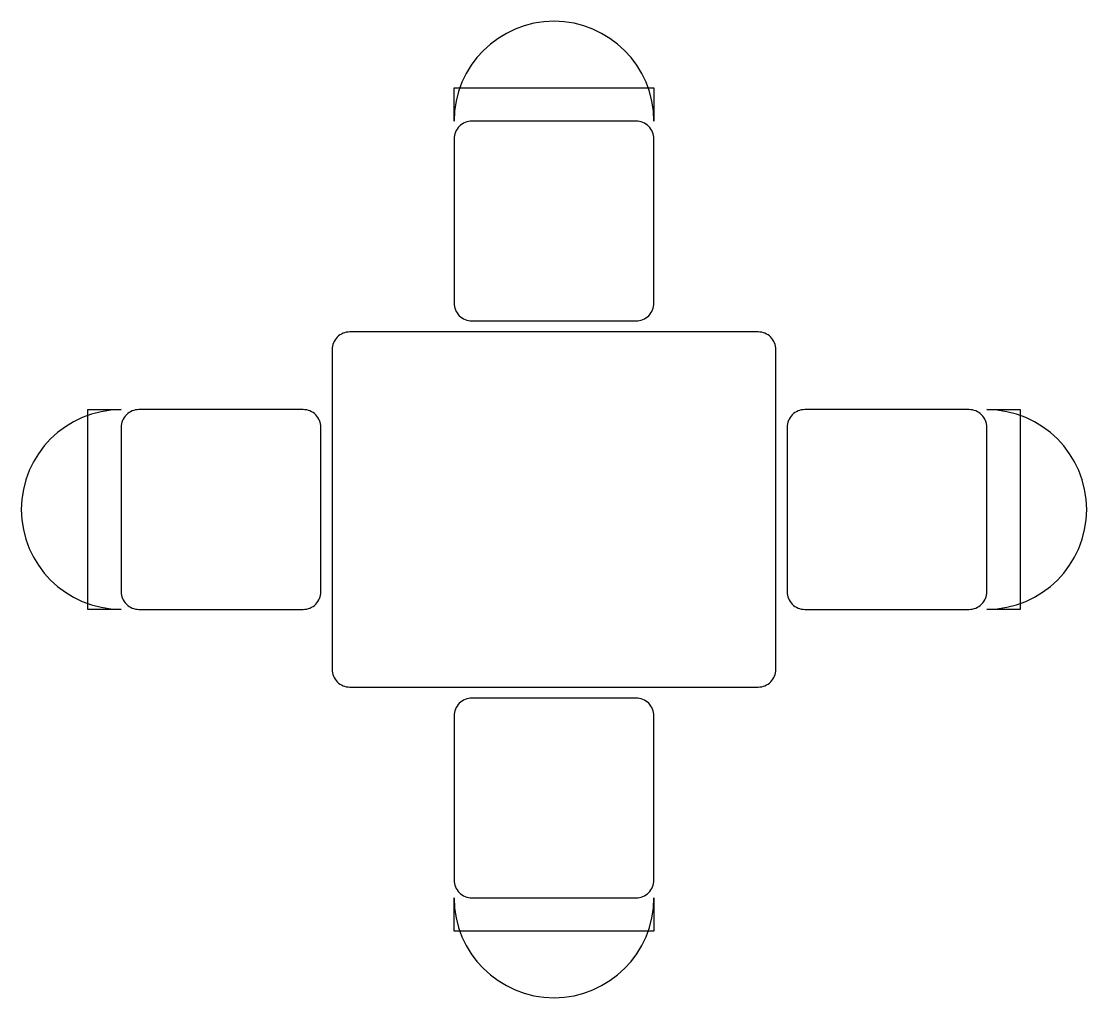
# Model space of a CAD drawing. Header units: millimetres. Extents: x -1200 to 1200, y -1100 to 1100.
import ezdxf

# ---------------------------------------------------------------- set-up
doc = ezdxf.new("R2010")
doc.units = ezdxf.units.MM

# ---------------------------------------------------------------- blocks, each defined once
blk = doc.blocks.new('CHAIR')
blk.add_lwpolyline([(-225, 225), (-225, 300), (225, 300), (225, 225)])
blk.add_lwpolyline([(-185, -225), (185, -225, 0.414214), (225, -185), (225, 185, 0.414214), (185, 225), (-185, 225, 0.414214), (-225, 185), (-225, -185, 0.414214)], format="xyb", close=True)
blk.add_arc((0, 225), 225, 0, 180)

msp = doc.modelspace()

# ---------------------------------------------------------------- linework, layer by layer
msp.add_lwpolyline([(-460, -400), (460, -400, 0.414214), (500, -360), (500, 360, 0.414214), (460, 400), (-460, 400, 0.414214), (-500, 360), (-500, -360, 0.414214)], format="xyb", close=True)

# ---------------------------------------------------------------- block references
msp.add_blockref('CHAIR', (0, 650))
for p, rotation in [((-750, 0), 90), ((750, 0), 270), ((0, -650), 180)]:
    msp.add_blockref('CHAIR', p, dxfattribs=dict(rotation=rotation))

doc.saveas('drawing.dxf')
